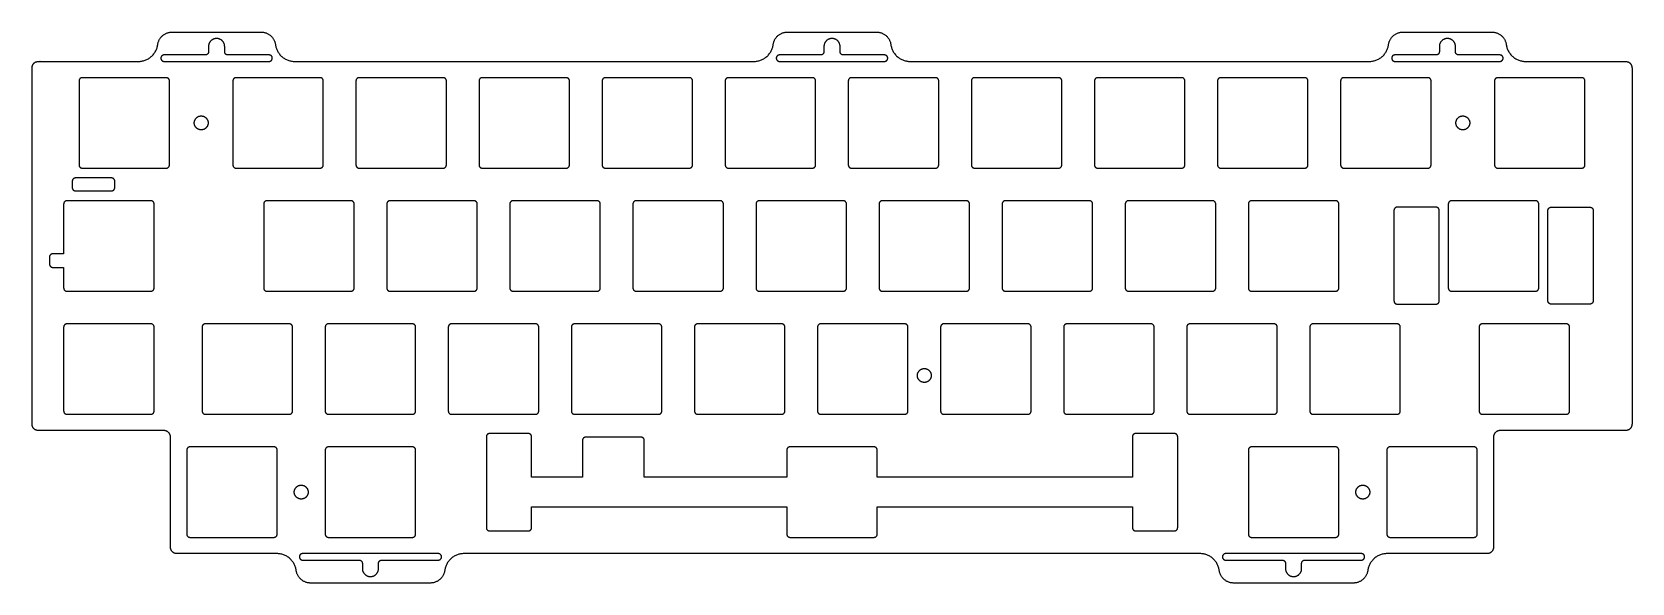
# Model space of a CAD drawing. Header units: millimetres. Extents: x -2342 to -2095, y -150 to -64.
import ezdxf

# ---------------------------------------------------------------- set-up
doc = ezdxf.new("R2010")
doc.units = ezdxf.units.MM
doc.layers.add('默认', color=7, linetype='Continuous', true_color=0xffffff)

msp = doc.modelspace()

# ---------------------------------------------------------------- linework, layer by layer
at = {"layer": '默认'}
for p, q in [((-2336.09, -87.37), (-2336.09, -88.37)), ((-2330.01, -86.87), (-2335.59, -86.87)), ((-2335.59, -88.87), (-2330.01, -88.87)), ((-2329.51, -88.37), (-2329.51, -87.37)), ((-2338.56, -98.61), (-2339.11, -98.61)), ((-2337.42, -98.61), (-2338.56, -98.61)), ((-2339.61, -99.11), (-2339.61, -100.21)), ((-2339.11, -100.71), (-2338.56, -100.71)), ((-2338.56, -100.71), (-2337.42, -100.71))]:
    msp.add_line(p, q, dxfattribs=at)
for points in [[(-2257.13, -127.5), (-2257.13, -133.2), (-2265, -133.2)], [(-2248.05, -127), (-2256.63, -127)], [(-2225.5, -133.2), (-2247.55, -133.2), (-2247.55, -127.5)], [(-2172, -133.2), (-2211.5, -133.2)], [(-2265, -137.8), (-2225.5, -137.8)], [(-2211.5, -137.8), (-2172, -137.8)]]:
    msp.add_lwpolyline(points, dxfattribs=at)
for points, weights in [([(-2322.86, -66.23), (-2322.6, -64.28), (-2320.63, -64.28)], [1, 0.752772652709, 1]), ([(-2306.87, -64.28), (-2304.9, -64.28), (-2304.64, -66.23)], [1, 0.752772652709, 1]), ([(-2227.61, -66.23), (-2227.35, -64.28), (-2225.38, -64.28)], [1, 0.752772652709, 1]), ([(-2211.62, -64.28), (-2209.65, -64.28), (-2209.39, -66.23)], [1, 0.752772652709, 1]), ([(-2132.36, -66.23), (-2132.1, -64.28), (-2130.13, -64.28)], [1, 0.752772652709, 1]), ([(-2116.37, -64.28), (-2114.4, -64.28), (-2114.14, -66.23)], [1, 0.752772652709, 1]), ([(-2325.84, -68.83), (-2323.21, -68.83), (-2322.86, -66.23)], [1, 0.752772652709, 1]), ([(-2304.64, -66.23), (-2304.29, -68.83), (-2301.66, -68.83)], [1, 0.752772652709, 1]), ([(-2230.59, -68.83), (-2227.96, -68.83), (-2227.61, -66.23)], [1, 0.752772652709, 1]), ([(-2209.39, -66.23), (-2209.04, -68.83), (-2206.41, -68.83)], [1, 0.752772652709, 1]), ([(-2135.34, -68.83), (-2132.71, -68.83), (-2132.36, -66.23)], [1, 0.752772652709, 1]), ([(-2114.14, -66.23), (-2113.79, -68.83), (-2111.16, -68.83)], [1, 0.752772652709, 1]), ([(-2342.32, -69.83), (-2342.32, -68.83), (-2341.32, -68.83)], [1, 0.707106781187, 1]), ([(-2315, -67.33), (-2315, -67.83), (-2315.5, -67.83)], [1, 0.707106781187, 1]), ([(-2312, -67.83), (-2312.5, -67.83), (-2312.5, -67.33)], [1, 0.707106781187, 1]), ([(-2219.75, -67.33), (-2219.75, -67.83), (-2220.25, -67.83)], [1, 0.707106781187, 1]), ([(-2216.75, -67.83), (-2217.25, -67.83), (-2217.25, -67.33)], [1, 0.707106781187, 1]), ([(-2124.5, -67.33), (-2124.5, -67.83), (-2125, -67.83)], [1, 0.707106781186, 1]), ([(-2121.5, -67.83), (-2122, -67.83), (-2122, -67.33)], [1, 0.707106781187, 1]), ([(-2095.68, -68.83), (-2094.68, -68.83), (-2094.68, -69.83)], [1, 0.707106781187, 1]), ([(-2334.54, -71.35), (-2335.04, -71.35), (-2335.04, -71.85)], [1, 0.707106781186, 1]), ([(-2321.04, -71.85), (-2321.04, -71.35), (-2321.54, -71.35)], [1, 0.707106781187, 1]), ([(-2310.73, -71.35), (-2311.23, -71.35), (-2311.23, -71.85)], [1, 0.707106781187, 1]), ([(-2297.23, -71.85), (-2297.23, -71.35), (-2297.73, -71.35)], [1, 0.707106781186, 1]), ([(-2291.68, -71.35), (-2292.18, -71.35), (-2292.18, -71.85)], [1, 0.707106781187, 1]), ([(-2278.18, -71.85), (-2278.18, -71.35), (-2278.68, -71.35)], [1, 0.707106781186, 1]), ([(-2272.63, -71.35), (-2273.13, -71.35), (-2273.13, -71.85)], [1, 0.707106781186, 1]), ([(-2259.13, -71.85), (-2259.13, -71.35), (-2259.63, -71.35)], [1, 0.707106781187, 1]), ([(-2253.58, -71.35), (-2254.08, -71.35), (-2254.08, -71.85)], [1, 0.707106781187, 1]), ([(-2240.08, -71.85), (-2240.08, -71.35), (-2240.58, -71.35)], [1, 0.707106781186, 1]), ([(-2234.53, -71.35), (-2235.03, -71.35), (-2235.03, -71.85)], [1, 0.707106781186, 1]), ([(-2221.03, -71.85), (-2221.03, -71.35), (-2221.53, -71.35)], [1, 0.707106781187, 1]), ([(-2215.48, -71.35), (-2215.98, -71.35), (-2215.98, -71.85)], [1, 0.707106781186, 1]), ([(-2201.98, -71.85), (-2201.98, -71.35), (-2202.48, -71.35)], [1, 0.707106781186, 1]), ([(-2196.43, -71.35), (-2196.93, -71.35), (-2196.93, -71.85)], [1, 0.707106781187, 1]), ([(-2182.93, -71.85), (-2182.93, -71.35), (-2183.43, -71.35)], [1, 0.707106781187, 1]), ([(-2177.38, -71.35), (-2177.88, -71.35), (-2177.88, -71.85)], [1, 0.707106781186, 1]), ([(-2163.88, -71.85), (-2163.88, -71.35), (-2164.38, -71.35)], [1, 0.707106781186, 1]), ([(-2158.33, -71.35), (-2158.83, -71.35), (-2158.83, -71.85)], [1, 0.707106781186, 1]), ([(-2144.83, -71.85), (-2144.83, -71.35), (-2145.33, -71.35)], [1, 0.707106781186, 1]), ([(-2139.28, -71.35), (-2139.78, -71.35), (-2139.78, -71.85)], [1, 0.707106781186, 1]), ([(-2125.78, -71.85), (-2125.78, -71.35), (-2126.28, -71.35)], [1, 0.707106781186, 1]), ([(-2115.46, -71.35), (-2115.96, -71.35), (-2115.96, -71.85)], [1, 0.707106781186, 1]), ([(-2101.96, -71.85), (-2101.96, -71.35), (-2102.46, -71.35)], [1, 0.707106781186, 1]), ([(-2335.04, -84.85), (-2335.04, -85.35), (-2334.54, -85.35)], [1, 0.707106781186, 1]), ([(-2321.54, -85.35), (-2321.04, -85.35), (-2321.04, -84.85)], [1, 0.707106781187, 1]), ([(-2311.23, -84.85), (-2311.23, -85.35), (-2310.73, -85.35)], [1, 0.707106781187, 1]), ([(-2297.73, -85.35), (-2297.23, -85.35), (-2297.23, -84.85)], [1, 0.707106781187, 1]), ([(-2292.18, -84.85), (-2292.18, -85.35), (-2291.68, -85.35)], [1, 0.707106781186, 1]), ([(-2278.68, -85.35), (-2278.18, -85.35), (-2278.18, -84.85)], [1, 0.707106781187, 1]), ([(-2273.13, -84.85), (-2273.13, -85.35), (-2272.63, -85.35)], [1, 0.707106781187, 1]), ([(-2259.63, -85.35), (-2259.13, -85.35), (-2259.13, -84.85)], [1, 0.707106781186, 1]), ([(-2254.08, -84.85), (-2254.08, -85.35), (-2253.58, -85.35)], [1, 0.707106781186, 1]), ([(-2240.58, -85.35), (-2240.08, -85.35), (-2240.08, -84.85)], [1, 0.707106781187, 1]), ([(-2235.03, -84.85), (-2235.03, -85.35), (-2234.53, -85.35)], [1, 0.707106781187, 1]), ([(-2221.53, -85.35), (-2221.03, -85.35), (-2221.03, -84.85)], [1, 0.707106781187, 1]), ([(-2215.98, -84.85), (-2215.98, -85.35), (-2215.48, -85.35)], [1, 0.707106781186, 1]), ([(-2202.48, -85.35), (-2201.98, -85.35), (-2201.98, -84.85)], [1, 0.707106781186, 1]), ([(-2196.93, -84.85), (-2196.93, -85.35), (-2196.43, -85.35)], [1, 0.707106781187, 1]), ([(-2183.43, -85.35), (-2182.93, -85.35), (-2182.93, -84.85)], [1, 0.707106781187, 1]), ([(-2177.88, -84.85), (-2177.88, -85.35), (-2177.38, -85.35)], [1, 0.707106781186, 1]), ([(-2164.38, -85.35), (-2163.88, -85.35), (-2163.88, -84.85)], [1, 0.707106781187, 1]), ([(-2158.83, -84.85), (-2158.83, -85.35), (-2158.33, -85.35)], [1, 0.707106781186, 1]), ([(-2145.33, -85.35), (-2144.83, -85.35), (-2144.83, -84.85)], [1, 0.707106781186, 1]), ([(-2139.78, -84.85), (-2139.78, -85.35), (-2139.28, -85.35)], [1, 0.707106781187, 1]), ([(-2126.28, -85.35), (-2125.78, -85.35), (-2125.78, -84.85)], [1, 0.707106781186, 1]), ([(-2115.96, -84.85), (-2115.96, -85.35), (-2115.46, -85.35)], [1, 0.707106781187, 1]), ([(-2102.46, -85.35), (-2101.96, -85.35), (-2101.96, -84.85)], [1, 0.707106781186, 1]), ([(-2335.59, -86.87), (-2336.09, -86.87), (-2336.09, -87.37)], [1, 0.707106781187, 1]), ([(-2336.09, -88.37), (-2336.09, -88.87), (-2335.59, -88.87)], [1, 0.707106781187, 1]), ([(-2329.51, -87.37), (-2329.51, -86.87), (-2330.01, -86.87)], [1, 0.707106781187, 1]), ([(-2330.01, -88.87), (-2329.51, -88.87), (-2329.51, -88.37)], [1, 0.707106781186, 1]), ([(-2336.92, -90.4), (-2337.42, -90.4), (-2337.42, -90.9)], [1, 0.707106781186, 1]), ([(-2323.42, -90.9), (-2323.42, -90.4), (-2323.92, -90.4)], [1, 0.707106781187, 1]), ([(-2305.96, -90.4), (-2306.46, -90.4), (-2306.46, -90.9)], [1, 0.707106781186, 1]), ([(-2292.46, -90.9), (-2292.46, -90.4), (-2292.96, -90.4)], [1, 0.707106781187, 1]), ([(-2286.91, -90.4), (-2287.41, -90.4), (-2287.41, -90.9)], [1, 0.707106781187, 1]), ([(-2273.41, -90.9), (-2273.41, -90.4), (-2273.91, -90.4)], [1, 0.707106781187, 1]), ([(-2267.86, -90.4), (-2268.36, -90.4), (-2268.36, -90.9)], [1, 0.707106781187, 1]), ([(-2254.36, -90.9), (-2254.36, -90.4), (-2254.86, -90.4)], [1, 0.707106781187, 1]), ([(-2248.81, -90.4), (-2249.31, -90.4), (-2249.31, -90.9)], [1, 0.707106781186, 1]), ([(-2235.31, -90.9), (-2235.31, -90.4), (-2235.81, -90.4)], [1, 0.707106781187, 1]), ([(-2229.76, -90.4), (-2230.26, -90.4), (-2230.26, -90.9)], [1, 0.707106781186, 1]), ([(-2216.26, -90.9), (-2216.26, -90.4), (-2216.76, -90.4)], [1, 0.707106781186, 1]), ([(-2210.71, -90.4), (-2211.21, -90.4), (-2211.21, -90.9)], [1, 0.707106781186, 1]), ([(-2197.21, -90.9), (-2197.21, -90.4), (-2197.71, -90.4)], [1, 0.707106781187, 1]), ([(-2191.66, -90.4), (-2192.16, -90.4), (-2192.16, -90.9)], [1, 0.707106781186, 1]), ([(-2178.16, -90.9), (-2178.16, -90.4), (-2178.66, -90.4)], [1, 0.707106781188, 1]), ([(-2172.61, -90.4), (-2173.11, -90.4), (-2173.11, -90.9)], [1, 0.707106781187, 1]), ([(-2159.11, -90.9), (-2159.11, -90.4), (-2159.61, -90.4)], [1, 0.707106781187, 1]), ([(-2153.56, -90.4), (-2154.06, -90.4), (-2154.06, -90.9)], [1, 0.707106781186, 1]), ([(-2140.06, -90.9), (-2140.06, -90.4), (-2140.56, -90.4)], [1, 0.707106781187, 1]), ([(-2131.02, -91.39), (-2131.52, -91.39), (-2131.52, -91.89)], [1, 0.707106781187, 1]), ([(-2124.52, -91.89), (-2124.52, -91.39), (-2125.02, -91.39)], [1, 0.707106781187, 1]), ([(-2122.61, -90.4), (-2123.11, -90.4), (-2123.11, -90.9)], [1, 0.707106781186, 1]), ([(-2109.11, -90.9), (-2109.11, -90.4), (-2109.61, -90.4)], [1, 0.707106781187, 1]), ([(-2107.69, -91.89), (-2107.69, -91.39), (-2107.19, -91.39)], [1, 0.707106781187, 1]), ([(-2101.19, -91.39), (-2100.69, -91.39), (-2100.69, -91.89)], [1, 0.707106781187, 1]), ([(-2339.11, -98.61), (-2339.61, -98.61), (-2339.61, -99.11)], [1, 0.707106781187, 1]), ([(-2339.61, -100.21), (-2339.61, -100.71), (-2339.11, -100.71)], [1, 0.707106781187, 1]), ([(-2337.42, -103.9), (-2337.42, -104.4), (-2336.92, -104.4)], [1, 0.707106781186, 1]), ([(-2323.92, -104.4), (-2323.42, -104.4), (-2323.42, -103.9)], [1, 0.707106781187, 1]), ([(-2306.46, -103.9), (-2306.46, -104.4), (-2305.96, -104.4)], [1, 0.707106781186, 1]), ([(-2292.96, -104.4), (-2292.46, -104.4), (-2292.46, -103.9)], [1, 0.707106781187, 1]), ([(-2287.41, -103.9), (-2287.41, -104.4), (-2286.91, -104.4)], [1, 0.707106781186, 1]), ([(-2273.91, -104.4), (-2273.41, -104.4), (-2273.41, -103.9)], [1, 0.707106781187, 1]), ([(-2268.36, -103.9), (-2268.36, -104.4), (-2267.86, -104.4)], [1, 0.707106781187, 1]), ([(-2254.86, -104.4), (-2254.36, -104.4), (-2254.36, -103.9)], [1, 0.707106781186, 1]), ([(-2249.31, -103.9), (-2249.31, -104.4), (-2248.81, -104.4)], [1, 0.707106781186, 1]), ([(-2235.81, -104.4), (-2235.31, -104.4), (-2235.31, -103.9)], [1, 0.707106781187, 1]), ([(-2230.26, -103.9), (-2230.26, -104.4), (-2229.76, -104.4)], [1, 0.707106781186, 1]), ([(-2216.76, -104.4), (-2216.26, -104.4), (-2216.26, -103.9)], [1, 0.707106781185, 1]), ([(-2211.21, -103.9), (-2211.21, -104.4), (-2210.71, -104.4)], [1, 0.707106781186, 1]), ([(-2197.71, -104.4), (-2197.21, -104.4), (-2197.21, -103.9)], [1, 0.707106781186, 1]), ([(-2192.16, -103.9), (-2192.16, -104.4), (-2191.66, -104.4)], [1, 0.707106781187, 1]), ([(-2178.66, -104.4), (-2178.16, -104.4), (-2178.16, -103.9)], [1, 0.707106781188, 1]), ([(-2173.11, -103.9), (-2173.11, -104.4), (-2172.61, -104.4)], [1, 0.707106781185, 1]), ([(-2159.61, -104.4), (-2159.11, -104.4), (-2159.11, -103.9)], [1, 0.707106781187, 1]), ([(-2154.06, -103.9), (-2154.06, -104.4), (-2153.56, -104.4)], [1, 0.707106781186, 1]), ([(-2140.56, -104.4), (-2140.06, -104.4), (-2140.06, -103.9)], [1, 0.707106781187, 1]), ([(-2123.11, -103.9), (-2123.11, -104.4), (-2122.61, -104.4)], [1, 0.707106781186, 1]), ([(-2109.61, -104.4), (-2109.11, -104.4), (-2109.11, -103.9)], [1, 0.707106781187, 1]), ([(-2125.02, -106.4), (-2124.52, -106.4), (-2124.52, -105.9)], [1, 0.707106781187, 1]), ([(-2107.19, -106.4), (-2107.69, -106.4), (-2107.69, -105.9)], [1, 0.707106781187, 1]), ([(-2336.92, -109.45), (-2337.42, -109.45), (-2337.42, -109.95)], [1, 0.707106781186, 1]), ([(-2323.42, -109.95), (-2323.42, -109.45), (-2323.92, -109.45)], [1, 0.707106781187, 1]), ([(-2315.49, -109.45), (-2315.99, -109.45), (-2315.99, -109.95)], [1, 0.707106781186, 1]), ([(-2301.99, -109.95), (-2301.99, -109.45), (-2302.49, -109.45)], [1, 0.707106781187, 1]), ([(-2296.44, -109.45), (-2296.94, -109.45), (-2296.94, -109.95)], [1, 0.707106781187, 1]), ([(-2282.94, -109.95), (-2282.94, -109.45), (-2283.44, -109.45)], [1, 0.707106781186, 1]), ([(-2277.39, -109.45), (-2277.89, -109.45), (-2277.89, -109.95)], [1, 0.707106781187, 1]), ([(-2263.89, -109.95), (-2263.89, -109.45), (-2264.39, -109.45)], [1, 0.707106781187, 1]), ([(-2258.34, -109.45), (-2258.84, -109.45), (-2258.84, -109.95)], [1, 0.707106781187, 1]), ([(-2244.84, -109.95), (-2244.84, -109.45), (-2245.34, -109.45)], [1, 0.707106781188, 1]), ([(-2239.29, -109.45), (-2239.79, -109.45), (-2239.79, -109.95)], [1, 0.707106781186, 1]), ([(-2225.79, -109.95), (-2225.79, -109.45), (-2226.29, -109.45)], [1, 0.707106781187, 1]), ([(-2220.24, -109.45), (-2220.74, -109.45), (-2220.74, -109.95)], [1, 0.707106781187, 1]), ([(-2206.74, -109.95), (-2206.74, -109.45), (-2207.24, -109.45)], [1, 0.707106781187, 1]), ([(-2201.19, -109.45), (-2201.69, -109.45), (-2201.69, -109.95)], [1, 0.707106781186, 1]), ([(-2187.69, -109.95), (-2187.69, -109.45), (-2188.19, -109.45)], [1, 0.707106781187, 1]), ([(-2182.14, -109.45), (-2182.64, -109.45), (-2182.64, -109.95)], [1, 0.707106781186, 1]), ([(-2168.64, -109.95), (-2168.64, -109.45), (-2169.14, -109.45)], [1, 0.707106781188, 1]), ([(-2163.09, -109.45), (-2163.59, -109.45), (-2163.59, -109.95)], [1, 0.707106781187, 1]), ([(-2149.59, -109.95), (-2149.59, -109.45), (-2150.09, -109.45)], [1, 0.707106781186, 1]), ([(-2144.04, -109.45), (-2144.54, -109.45), (-2144.54, -109.95)], [1, 0.707106781186, 1]), ([(-2130.54, -109.95), (-2130.54, -109.45), (-2131.04, -109.45)], [1, 0.707106781186, 1]), ([(-2117.84, -109.45), (-2118.34, -109.45), (-2118.34, -109.95)], [1, 0.707106781186, 1]), ([(-2104.34, -109.95), (-2104.34, -109.45), (-2104.84, -109.45)], [1, 0.707106781186, 1]), ([(-2337.42, -122.95), (-2337.42, -123.45), (-2336.92, -123.45)], [1, 0.707106781186, 1]), ([(-2323.92, -123.45), (-2323.42, -123.45), (-2323.42, -122.95)], [1, 0.707106781187, 1]), ([(-2315.99, -122.95), (-2315.99, -123.45), (-2315.49, -123.45)], [1, 0.707106781186, 1]), ([(-2302.49, -123.45), (-2301.99, -123.45), (-2301.99, -122.95)], [1, 0.707106781187, 1]), ([(-2296.94, -122.95), (-2296.94, -123.45), (-2296.44, -123.45)], [1, 0.707106781186, 1]), ([(-2283.44, -123.45), (-2282.94, -123.45), (-2282.94, -122.95)], [1, 0.707106781186, 1]), ([(-2277.89, -122.95), (-2277.89, -123.45), (-2277.39, -123.45)], [1, 0.707106781186, 1]), ([(-2264.39, -123.45), (-2263.89, -123.45), (-2263.89, -122.95)], [1, 0.707106781186, 1]), ([(-2258.84, -122.95), (-2258.84, -123.45), (-2258.34, -123.45)], [1, 0.707106781186, 1]), ([(-2245.34, -123.45), (-2244.84, -123.45), (-2244.84, -122.95)], [1, 0.707106781186, 1]), ([(-2239.79, -122.95), (-2239.79, -123.45), (-2239.29, -123.45)], [1, 0.707106781186, 1]), ([(-2226.29, -123.45), (-2225.79, -123.45), (-2225.79, -122.95)], [1, 0.707106781186, 1]), ([(-2220.74, -122.95), (-2220.74, -123.45), (-2220.24, -123.45)], [1, 0.707106781186, 1]), ([(-2207.24, -123.45), (-2206.74, -123.45), (-2206.74, -122.95)], [1, 0.707106781186, 1]), ([(-2201.69, -122.95), (-2201.69, -123.45), (-2201.19, -123.45)], [1, 0.707106781186, 1]), ([(-2188.19, -123.45), (-2187.69, -123.45), (-2187.69, -122.95)], [1, 0.707106781186, 1]), ([(-2182.64, -122.95), (-2182.64, -123.45), (-2182.14, -123.45)], [1, 0.707106781185, 1]), ([(-2169.14, -123.45), (-2168.64, -123.45), (-2168.64, -122.95)], [1, 0.707106781186, 1]), ([(-2163.59, -122.95), (-2163.59, -123.45), (-2163.09, -123.45)], [1, 0.707106781186, 1]), ([(-2150.09, -123.45), (-2149.59, -123.45), (-2149.59, -122.95)], [1, 0.707106781186, 1]), ([(-2144.54, -122.95), (-2144.54, -123.45), (-2144.04, -123.45)], [1, 0.707106781186, 1]), ([(-2131.04, -123.45), (-2130.54, -123.45), (-2130.54, -122.95)], [1, 0.707106781186, 1]), ([(-2118.34, -122.95), (-2118.34, -123.45), (-2117.84, -123.45)], [1, 0.707106781186, 1]), ([(-2104.84, -123.45), (-2104.34, -123.45), (-2104.34, -122.95)], [1, 0.707106781186, 1]), ([(-2341.32, -125.97), (-2342.32, -125.97), (-2342.32, -124.97)], [1, 0.707106781187, 1]), ([(-2320.89, -126.97), (-2320.89, -125.97), (-2321.89, -125.97)], [1, 0.707106781187, 1]), ([(-2115.11, -125.97), (-2116.11, -125.97), (-2116.11, -126.97)], [1, 0.707106781187, 1]), ([(-2094.68, -124.97), (-2094.68, -125.97), (-2095.68, -125.97)], [1, 0.707106781187, 1]), ([(-2317.87, -128.5), (-2318.37, -128.5), (-2318.37, -129)], [1, 0.707106781186, 1]), ([(-2304.37, -129), (-2304.37, -128.5), (-2304.87, -128.5)], [1, 0.707106781187, 1]), ([(-2296.44, -128.5), (-2296.94, -128.5), (-2296.94, -129)], [1, 0.707106781186, 1]), ([(-2282.94, -129), (-2282.94, -128.5), (-2283.44, -128.5)], [1, 0.707106781187, 1]), ([(-2265, -126.93), (-2265, -126.43), (-2265.5, -126.43)], [1, 0.707106781187, 1]), ([(-2256.63, -127), (-2257.13, -127), (-2257.13, -127.5)], [1, 0.707106781187, 1]), ([(-2247.55, -127.5), (-2247.55, -127), (-2248.05, -127)], [1, 0.707106781187, 1]), ([(-2225, -128.5), (-2225.5, -128.5), (-2225.5, -129)], [1, 0.707106781186, 1]), ([(-2211.5, -129), (-2211.5, -128.5), (-2212, -128.5)], [1, 0.707106781187, 1]), ([(-2165, -126.93), (-2165, -126.43), (-2165.5, -126.43)], [1, 0.707106781187, 1]), ([(-2153.56, -128.5), (-2154.06, -128.5), (-2154.06, -129)], [1, 0.707106781186, 1]), ([(-2140.06, -129), (-2140.06, -128.5), (-2140.56, -128.5)], [1, 0.707106781187, 1]), ([(-2132.13, -128.5), (-2132.63, -128.5), (-2132.63, -129)], [1, 0.707106781186, 1]), ([(-2118.63, -129), (-2118.63, -128.5), (-2119.13, -128.5)], [1, 0.707106781187, 1]), ([(-2272, -141), (-2272, -141.5), (-2271.5, -141.5)], [1, 0.707106781187, 1]), ([(-2265.5, -141.5), (-2265, -141.51), (-2265, -141.01)], [1, 0.707106781187, 1]), ([(-2172, -141), (-2172, -141.5), (-2171.5, -141.5)], [1, 0.707106781187, 1]), ([(-2165.5, -141.5), (-2165, -141.51), (-2165, -141.01)], [1, 0.707106781187, 1]), ([(-2318.37, -142), (-2318.37, -142.5), (-2317.87, -142.5)], [1, 0.707106781186, 1]), ([(-2304.87, -142.5), (-2304.37, -142.5), (-2304.37, -142)], [1, 0.707106781187, 1]), ([(-2296.94, -142), (-2296.94, -142.5), (-2296.44, -142.5)], [1, 0.707106781186, 1]), ([(-2283.44, -142.5), (-2282.94, -142.5), (-2282.94, -142)], [1, 0.707106781187, 1]), ([(-2225.5, -142), (-2225.5, -142.5), (-2225, -142.5)], [1, 0.707106781186, 1]), ([(-2212, -142.5), (-2211.5, -142.5), (-2211.5, -142)], [1, 0.707106781187, 1]), ([(-2154.06, -142), (-2154.06, -142.5), (-2153.56, -142.5)], [1, 0.707106781186, 1]), ([(-2140.56, -142.5), (-2140.06, -142.5), (-2140.06, -142)], [1, 0.707106781187, 1]), ([(-2132.63, -142), (-2132.63, -142.5), (-2132.13, -142.5)], [1, 0.707106781186, 1]), ([(-2119.13, -142.5), (-2118.63, -142.5), (-2118.63, -142)], [1, 0.707106781187, 1]), ([(-2319.89, -145.02), (-2320.89, -145.02), (-2320.89, -144.02)], [1, 0.707106781187, 1]), ([(-2301.43, -147.62), (-2301.78, -145.02), (-2304.41, -145.02)], [1, 0.752772652709, 1]), ([(-2291.69, -146.02), (-2291.19, -146.02), (-2291.19, -146.52)], [1, 0.707106781187, 1]), ([(-2288.69, -146.52), (-2288.69, -146.02), (-2288.19, -146.02)], [1, 0.707106781187, 1]), ([(-2275.47, -145.02), (-2278.09, -145.02), (-2278.44, -147.62)], [1, 0.752772652709, 1]), ([(-2158.56, -147.62), (-2158.91, -145.02), (-2161.53, -145.02)], [1, 0.752772652709, 1]), ([(-2148.81, -146.02), (-2148.31, -146.02), (-2148.31, -146.52)], [1, 0.707106781187, 1]), ([(-2145.81, -146.52), (-2145.81, -146.02), (-2145.31, -146.02)], [1, 0.707106781187, 1]), ([(-2132.6, -145.02), (-2135.22, -145.02), (-2135.57, -147.62)], [1, 0.752772652709, 1]), ([(-2116.11, -144.02), (-2116.11, -145.02), (-2117.11, -145.02)], [1, 0.707106781187, 1]), ([(-2299.2, -149.57), (-2301.17, -149.57), (-2301.43, -147.62)], [1, 0.752772652709, 1]), ([(-2278.44, -147.62), (-2278.71, -149.57), (-2280.67, -149.57)], [1, 0.752772652709, 1]), ([(-2156.33, -149.57), (-2158.3, -149.57), (-2158.56, -147.62)], [1, 0.752772652709, 1]), ([(-2135.57, -147.62), (-2135.83, -149.57), (-2137.8, -149.57)], [1, 0.752772652709, 1])]:
    msp.add_rational_spline(points, weights, degree=2, dxfattribs=at)
for points in [[(-2320.63, -64.28), (-2313.75, -64.28), (-2306.87, -64.28)], [(-2225.38, -64.28), (-2218.5, -64.28), (-2211.62, -64.28)], [(-2130.13, -64.28), (-2123.25, -64.28), (-2116.37, -64.28)], [(-2315, -66.53), (-2315, -66.93), (-2315, -67.33)], [(-2312.5, -67.33), (-2312.5, -66.93), (-2312.5, -66.53)], [(-2219.75, -66.53), (-2219.75, -66.93), (-2219.75, -67.33)], [(-2217.25, -67.33), (-2217.25, -66.93), (-2217.25, -66.53)], [(-2124.5, -66.53), (-2124.5, -66.93), (-2124.5, -67.33)], [(-2122, -67.33), (-2122, -66.93), (-2122, -66.53)], [(-2341.32, -68.83), (-2340.03, -68.83), (-2325.84, -68.83)], [(-2315.5, -67.83), (-2318.69, -67.83), (-2321.87, -67.83)], [(-2321.87, -68.83), (-2313.75, -68.83), (-2305.63, -68.83)], [(-2305.63, -67.83), (-2308.81, -67.83), (-2312, -67.83)], [(-2301.66, -68.83), (-2270.89, -68.83), (-2230.59, -68.83)], [(-2220.25, -67.83), (-2223.44, -67.83), (-2226.62, -67.83)], [(-2226.62, -68.83), (-2218.5, -68.83), (-2210.38, -68.83)], [(-2210.38, -67.83), (-2213.56, -67.83), (-2216.75, -67.83)], [(-2206.41, -68.83), (-2166.15, -68.83), (-2135.34, -68.83)], [(-2125, -67.83), (-2128.19, -67.83), (-2131.37, -67.83)], [(-2131.37, -68.83), (-2123.25, -68.83), (-2115.13, -68.83)], [(-2115.13, -67.83), (-2118.31, -67.83), (-2121.5, -67.83)], [(-2111.16, -68.83), (-2101.97, -68.83), (-2095.68, -68.83)], [(-2342.32, -124.97), (-2342.32, -97.4), (-2342.32, -69.83)], [(-2321.54, -71.35), (-2328.04, -71.35), (-2334.54, -71.35)], [(-2297.73, -71.35), (-2304.23, -71.35), (-2310.73, -71.35)], [(-2278.68, -71.35), (-2285.18, -71.35), (-2291.68, -71.35)], [(-2259.63, -71.35), (-2266.13, -71.35), (-2272.63, -71.35)], [(-2240.58, -71.35), (-2247.08, -71.35), (-2253.58, -71.35)], [(-2221.53, -71.35), (-2228.03, -71.35), (-2234.53, -71.35)], [(-2202.48, -71.35), (-2208.98, -71.35), (-2215.48, -71.35)], [(-2183.43, -71.35), (-2189.93, -71.35), (-2196.43, -71.35)], [(-2164.38, -71.35), (-2170.88, -71.35), (-2177.38, -71.35)], [(-2145.33, -71.35), (-2151.83, -71.35), (-2158.33, -71.35)], [(-2126.28, -71.35), (-2132.78, -71.35), (-2139.28, -71.35)], [(-2102.46, -71.35), (-2108.96, -71.35), (-2115.46, -71.35)], [(-2094.68, -69.83), (-2094.68, -97.4), (-2094.68, -124.97)], [(-2335.04, -71.85), (-2335.04, -78.35), (-2335.04, -84.85)], [(-2321.04, -84.85), (-2321.04, -78.35), (-2321.04, -71.85)], [(-2311.23, -71.85), (-2311.23, -78.35), (-2311.23, -84.85)], [(-2297.23, -84.85), (-2297.23, -78.35), (-2297.23, -71.85)], [(-2292.18, -71.85), (-2292.18, -78.35), (-2292.18, -84.85)], [(-2278.18, -84.85), (-2278.18, -78.35), (-2278.18, -71.85)], [(-2273.13, -71.85), (-2273.13, -78.35), (-2273.13, -84.85)], [(-2259.13, -84.85), (-2259.13, -78.35), (-2259.13, -71.85)], [(-2254.08, -71.85), (-2254.08, -78.35), (-2254.08, -84.85)], [(-2240.08, -84.85), (-2240.08, -78.35), (-2240.08, -71.85)], [(-2235.03, -71.85), (-2235.03, -78.35), (-2235.03, -84.85)], [(-2221.03, -84.85), (-2221.03, -78.35), (-2221.03, -71.85)], [(-2215.98, -71.85), (-2215.98, -78.35), (-2215.98, -84.85)], [(-2201.98, -84.85), (-2201.98, -78.35), (-2201.98, -71.85)], [(-2196.93, -71.85), (-2196.93, -78.35), (-2196.93, -84.85)], [(-2182.93, -84.85), (-2182.93, -78.35), (-2182.93, -71.85)], [(-2177.88, -71.85), (-2177.88, -78.35), (-2177.88, -84.85)], [(-2163.88, -84.85), (-2163.88, -78.35), (-2163.88, -71.85)], [(-2158.83, -71.85), (-2158.83, -78.35), (-2158.83, -84.85)], [(-2144.83, -84.85), (-2144.83, -78.35), (-2144.83, -71.85)], [(-2139.78, -71.85), (-2139.78, -78.35), (-2139.78, -84.85)], [(-2125.78, -84.85), (-2125.78, -78.35), (-2125.78, -71.85)], [(-2115.96, -71.85), (-2115.96, -78.35), (-2115.96, -84.85)], [(-2101.96, -84.85), (-2101.96, -78.35), (-2101.96, -71.85)], [(-2334.54, -85.35), (-2328.04, -85.35), (-2321.54, -85.35)], [(-2310.73, -85.35), (-2304.23, -85.35), (-2297.73, -85.35)], [(-2291.68, -85.35), (-2285.18, -85.35), (-2278.68, -85.35)], [(-2272.63, -85.35), (-2266.13, -85.35), (-2259.63, -85.35)], [(-2253.58, -85.35), (-2247.08, -85.35), (-2240.58, -85.35)], [(-2234.53, -85.35), (-2228.03, -85.35), (-2221.53, -85.35)], [(-2215.48, -85.35), (-2208.98, -85.35), (-2202.48, -85.35)], [(-2196.43, -85.35), (-2189.93, -85.35), (-2183.43, -85.35)], [(-2177.38, -85.35), (-2170.88, -85.35), (-2164.38, -85.35)], [(-2158.33, -85.35), (-2151.83, -85.35), (-2145.33, -85.35)], [(-2139.28, -85.35), (-2132.78, -85.35), (-2126.28, -85.35)], [(-2115.46, -85.35), (-2108.96, -85.35), (-2102.46, -85.35)], [(-2337.42, -90.9), (-2337.42, -94.76), (-2337.42, -98.61)], [(-2323.92, -90.4), (-2329.34, -90.4), (-2336.92, -90.4)], [(-2323.42, -103.9), (-2323.42, -97.4), (-2323.42, -90.9)], [(-2306.46, -90.9), (-2306.46, -97.4), (-2306.46, -103.9)], [(-2292.96, -90.4), (-2299.46, -90.4), (-2305.96, -90.4)], [(-2292.46, -103.9), (-2292.46, -97.4), (-2292.46, -90.9)], [(-2287.41, -90.9), (-2287.41, -97.4), (-2287.41, -103.9)], [(-2273.91, -90.4), (-2280.41, -90.4), (-2286.91, -90.4)], [(-2273.41, -103.9), (-2273.41, -97.4), (-2273.41, -90.9)], [(-2268.36, -90.9), (-2268.36, -97.4), (-2268.36, -103.9)], [(-2254.86, -90.4), (-2261.36, -90.4), (-2267.86, -90.4)], [(-2254.36, -103.9), (-2254.36, -97.4), (-2254.36, -90.9)], [(-2249.31, -90.9), (-2249.31, -97.4), (-2249.31, -103.9)], [(-2235.81, -90.4), (-2242.31, -90.4), (-2248.81, -90.4)], [(-2235.31, -103.9), (-2235.31, -97.4), (-2235.31, -90.9)], [(-2230.26, -90.9), (-2230.26, -97.4), (-2230.26, -103.9)], [(-2216.76, -90.4), (-2223.26, -90.4), (-2229.76, -90.4)], [(-2216.26, -103.9), (-2216.26, -97.4), (-2216.26, -90.9)], [(-2211.21, -90.9), (-2211.21, -97.4), (-2211.21, -103.9)], [(-2197.71, -90.4), (-2204.21, -90.4), (-2210.71, -90.4)], [(-2197.21, -103.9), (-2197.21, -97.4), (-2197.21, -90.9)], [(-2192.16, -90.9), (-2192.16, -97.4), (-2192.16, -103.9)], [(-2178.66, -90.4), (-2185.16, -90.4), (-2191.66, -90.4)], [(-2178.16, -103.9), (-2178.16, -97.4), (-2178.16, -90.9)], [(-2173.11, -90.9), (-2173.11, -97.4), (-2173.11, -103.9)], [(-2159.61, -90.4), (-2166.11, -90.4), (-2172.61, -90.4)], [(-2159.11, -103.9), (-2159.11, -97.4), (-2159.11, -90.9)], [(-2154.06, -90.9), (-2154.06, -97.4), (-2154.06, -103.9)], [(-2140.56, -90.4), (-2147.06, -90.4), (-2153.56, -90.4)], [(-2140.06, -103.9), (-2140.06, -97.4), (-2140.06, -90.9)], [(-2125.02, -91.39), (-2128.02, -91.39), (-2131.02, -91.39)], [(-2123.11, -90.9), (-2123.11, -97.4), (-2123.11, -103.9)], [(-2109.61, -90.4), (-2116.11, -90.4), (-2122.61, -90.4)], [(-2109.11, -103.9), (-2109.11, -97.4), (-2109.11, -90.9)], [(-2107.19, -91.39), (-2104.19, -91.39), (-2101.19, -91.39)], [(-2131.52, -91.89), (-2131.52, -98.88), (-2131.52, -105.87)], [(-2124.52, -105.9), (-2124.52, -98.89), (-2124.52, -91.89)], [(-2107.69, -105.9), (-2107.69, -98.89), (-2107.69, -91.89)], [(-2100.69, -91.89), (-2100.69, -98.88), (-2100.69, -105.87)], [(-2337.42, -100.71), (-2337.42, -102.3), (-2337.42, -103.9)], [(-2336.92, -104.4), (-2329.34, -104.4), (-2323.92, -104.4)], [(-2305.96, -104.4), (-2299.46, -104.4), (-2292.96, -104.4)], [(-2286.91, -104.4), (-2280.41, -104.4), (-2273.91, -104.4)], [(-2267.86, -104.4), (-2261.36, -104.4), (-2254.86, -104.4)], [(-2248.81, -104.4), (-2242.31, -104.4), (-2235.81, -104.4)], [(-2229.76, -104.4), (-2223.26, -104.4), (-2216.76, -104.4)], [(-2210.71, -104.4), (-2204.21, -104.4), (-2197.71, -104.4)], [(-2191.66, -104.4), (-2185.16, -104.4), (-2178.66, -104.4)], [(-2172.61, -104.4), (-2166.11, -104.4), (-2159.61, -104.4)], [(-2153.56, -104.4), (-2147.06, -104.4), (-2140.56, -104.4)], [(-2130.98, -106.4), (-2128, -106.4), (-2125.02, -106.4)], [(-2122.61, -104.4), (-2116.11, -104.4), (-2109.61, -104.4)], [(-2101.23, -106.4), (-2104.21, -106.4), (-2107.19, -106.4)], [(-2337.42, -109.95), (-2337.42, -116.45), (-2337.42, -122.95)], [(-2323.92, -109.45), (-2330.42, -109.45), (-2336.92, -109.45)], [(-2323.42, -122.95), (-2323.42, -116.45), (-2323.42, -109.95)], [(-2315.99, -109.95), (-2315.99, -116.45), (-2315.99, -122.95)], [(-2302.49, -109.45), (-2308.99, -109.45), (-2315.49, -109.45)], [(-2301.99, -122.95), (-2301.99, -116.45), (-2301.99, -109.95)], [(-2296.94, -109.95), (-2296.94, -116.45), (-2296.94, -122.95)], [(-2283.44, -109.45), (-2289.94, -109.45), (-2296.44, -109.45)], [(-2282.94, -122.95), (-2282.94, -116.45), (-2282.94, -109.95)], [(-2277.89, -109.95), (-2277.89, -116.45), (-2277.89, -122.95)], [(-2264.39, -109.45), (-2270.89, -109.45), (-2277.39, -109.45)], [(-2263.89, -122.95), (-2263.89, -116.45), (-2263.89, -109.95)], [(-2258.84, -109.95), (-2258.84, -116.45), (-2258.84, -122.95)], [(-2245.34, -109.45), (-2251.84, -109.45), (-2258.34, -109.45)], [(-2244.84, -122.95), (-2244.84, -116.45), (-2244.84, -109.95)], [(-2239.79, -109.95), (-2239.79, -116.45), (-2239.79, -122.95)], [(-2226.29, -109.45), (-2232.79, -109.45), (-2239.29, -109.45)], [(-2225.79, -122.95), (-2225.79, -116.45), (-2225.79, -109.95)], [(-2220.74, -109.95), (-2220.74, -116.45), (-2220.74, -122.95)], [(-2207.24, -109.45), (-2213.74, -109.45), (-2220.24, -109.45)], [(-2206.74, -122.95), (-2206.74, -116.45), (-2206.74, -109.95)], [(-2201.69, -109.95), (-2201.69, -116.45), (-2201.69, -122.95)], [(-2188.19, -109.45), (-2194.69, -109.45), (-2201.19, -109.45)], [(-2187.69, -122.95), (-2187.69, -116.45), (-2187.69, -109.95)], [(-2182.64, -109.95), (-2182.64, -116.45), (-2182.64, -122.95)], [(-2169.14, -109.45), (-2175.64, -109.45), (-2182.14, -109.45)], [(-2168.64, -122.95), (-2168.64, -116.45), (-2168.64, -109.95)], [(-2163.59, -109.95), (-2163.59, -116.45), (-2163.59, -122.95)], [(-2150.09, -109.45), (-2156.59, -109.45), (-2163.09, -109.45)], [(-2149.59, -122.95), (-2149.59, -116.45), (-2149.59, -109.95)], [(-2144.54, -109.95), (-2144.54, -116.45), (-2144.54, -122.95)], [(-2131.04, -109.45), (-2137.54, -109.45), (-2144.04, -109.45)], [(-2130.54, -122.95), (-2130.54, -116.45), (-2130.54, -109.95)], [(-2118.34, -109.95), (-2118.34, -116.45), (-2118.34, -122.95)], [(-2104.84, -109.45), (-2111.34, -109.45), (-2117.84, -109.45)], [(-2104.34, -122.95), (-2104.34, -116.45), (-2104.34, -109.95)], [(-2336.92, -123.45), (-2330.42, -123.45), (-2323.92, -123.45)], [(-2315.49, -123.45), (-2308.99, -123.45), (-2302.49, -123.45)], [(-2296.44, -123.45), (-2289.94, -123.45), (-2283.44, -123.45)], [(-2277.39, -123.45), (-2270.89, -123.45), (-2264.39, -123.45)], [(-2258.34, -123.45), (-2251.84, -123.45), (-2245.34, -123.45)], [(-2239.29, -123.45), (-2232.79, -123.45), (-2226.29, -123.45)], [(-2220.24, -123.45), (-2213.74, -123.45), (-2207.24, -123.45)], [(-2201.19, -123.45), (-2194.69, -123.45), (-2188.19, -123.45)], [(-2182.14, -123.45), (-2175.64, -123.45), (-2169.14, -123.45)], [(-2163.09, -123.45), (-2156.59, -123.45), (-2150.09, -123.45)], [(-2144.04, -123.45), (-2137.54, -123.45), (-2131.04, -123.45)], [(-2117.84, -123.45), (-2111.34, -123.45), (-2104.84, -123.45)], [(-2321.89, -125.97), (-2331.61, -125.97), (-2341.32, -125.97)], [(-2095.68, -125.97), (-2105.4, -125.97), (-2115.11, -125.97)], [(-2320.89, -144.02), (-2320.89, -135.49), (-2320.89, -126.97)], [(-2304.87, -128.5), (-2311.37, -128.5), (-2317.87, -128.5)], [(-2283.44, -128.5), (-2289.94, -128.5), (-2296.44, -128.5)], [(-2272, -126.96), (-2272, -134.01), (-2272, -141)], [(-2265.5, -126.43), (-2268.48, -126.43), (-2271.46, -126.43)], [(-2265, -133.2), (-2265, -130.07), (-2265, -126.93)], [(-2212, -128.5), (-2218.5, -128.5), (-2225, -128.5)], [(-2172, -126.96), (-2172, -130.08), (-2172, -133.2)], [(-2165.5, -126.43), (-2168.48, -126.43), (-2171.46, -126.43)], [(-2165, -141.01), (-2165, -134), (-2165, -126.93)], [(-2140.56, -128.5), (-2147.06, -128.5), (-2153.56, -128.5)], [(-2119.13, -128.5), (-2125.63, -128.5), (-2132.13, -128.5)], [(-2116.11, -126.97), (-2116.11, -135.49), (-2116.11, -144.02)], [(-2318.37, -129), (-2318.37, -135.5), (-2318.37, -142)], [(-2304.37, -142), (-2304.37, -135.5), (-2304.37, -129)], [(-2296.94, -129), (-2296.94, -135.5), (-2296.94, -142)], [(-2282.94, -142), (-2282.94, -135.5), (-2282.94, -129)], [(-2225.5, -129), (-2225.5, -131.1), (-2225.5, -133.2)], [(-2211.5, -133.2), (-2211.5, -131.1), (-2211.5, -129)], [(-2154.06, -129), (-2154.06, -135.5), (-2154.06, -142)], [(-2140.06, -142), (-2140.06, -135.5), (-2140.06, -129)], [(-2132.63, -129), (-2132.63, -135.5), (-2132.63, -142)], [(-2118.63, -142), (-2118.63, -135.5), (-2118.63, -129)], [(-2265, -141.01), (-2265, -139.4), (-2265, -137.8)], [(-2225.5, -137.8), (-2225.5, -139.9), (-2225.5, -142)], [(-2211.5, -142), (-2211.5, -139.9), (-2211.5, -137.8)], [(-2172, -137.8), (-2172, -139.4), (-2172, -141)], [(-2317.87, -142.5), (-2311.37, -142.5), (-2304.87, -142.5)], [(-2296.44, -142.5), (-2289.94, -142.5), (-2283.44, -142.5)], [(-2271.5, -141.5), (-2268.5, -141.5), (-2265.5, -141.5)], [(-2225, -142.5), (-2218.5, -142.5), (-2212, -142.5)], [(-2171.5, -141.5), (-2168.5, -141.5), (-2165.5, -141.5)], [(-2153.56, -142.5), (-2147.06, -142.5), (-2140.56, -142.5)], [(-2132.13, -142.5), (-2125.63, -142.5), (-2119.13, -142.5)], [(-2304.41, -145.02), (-2312.15, -145.02), (-2319.89, -145.02)], [(-2279.43, -145.02), (-2289.94, -145.02), (-2300.44, -145.02)], [(-2300.44, -146.02), (-2296.06, -146.02), (-2291.69, -146.02)], [(-2288.19, -146.02), (-2283.81, -146.02), (-2279.43, -146.02)], [(-2161.53, -145.02), (-2218.5, -145.02), (-2275.47, -145.02)], [(-2136.56, -145.02), (-2147.06, -145.02), (-2157.57, -145.02)], [(-2157.57, -146.02), (-2153.19, -146.02), (-2148.81, -146.02)], [(-2145.31, -146.02), (-2140.94, -146.02), (-2136.56, -146.02)], [(-2117.11, -145.02), (-2122.65, -145.02), (-2132.6, -145.02)], [(-2291.19, -146.52), (-2291.19, -146.92), (-2291.19, -147.32)], [(-2288.69, -147.32), (-2288.69, -146.92), (-2288.69, -146.52)], [(-2148.31, -146.52), (-2148.31, -146.92), (-2148.31, -147.32)], [(-2145.81, -147.32), (-2145.81, -146.92), (-2145.81, -146.52)], [(-2280.67, -149.57), (-2289.94, -149.57), (-2299.2, -149.57)], [(-2137.8, -149.57), (-2147.06, -149.57), (-2156.33, -149.57)]]:
    msp.add_open_spline(points, degree=2, dxfattribs=at)
for points, weights, knots in [([(-2312.5, -66.53), (-2312.5, -65.28), (-2313.75, -65.28), (-2315, -65.28), (-2315, -66.53)], [1, 0.707106803035, 1.0000000618, 0.707106824884, 1], [-242.193368, -242.193368, -242.193368, -240.229872, -240.229872, -238.266377, -238.266377, -238.266377]), ([(-2217.25, -66.53), (-2217.25, -65.28), (-2218.5, -65.28), (-2219.75, -65.28), (-2219.75, -66.53)], [1, 0.707106803035, 1.0000000618, 0.707106824884, 1], [-147.969501, -147.969501, -147.969501, -146.006006, -146.006006, -144.04251, -144.04251, -144.04251]), ([(-2122, -66.53), (-2122, -65.28), (-2123.25, -65.28), (-2124.5, -65.28), (-2124.5, -66.53)], [1, 0.707106803035, 1.0000000618, 0.707106824884, 1], [-108.885828, -108.885828, -108.885828, -106.922332, -106.922332, -104.958837, -104.958837, -104.958837]), ([(-2321.87, -67.83), (-2322.21, -67.83), (-2322.33, -68.13), (-2322.44, -68.38), (-2322.29, -68.6), (-2322.14, -68.83), (-2321.87, -68.83)], [1, 0.831555271881, 1, 0.881884916812, 1, 0.881884916812, 1], [-230.34508, -230.34508, -230.34508, -229.756186, -229.756186, -229.265235, -229.265235, -228.774284, -228.774284, -228.774284]), ([(-2305.63, -68.83), (-2305.38, -68.83), (-2305.23, -68.63), (-2305.08, -68.44), (-2305.14, -68.2), (-2305.24, -67.83), (-2305.63, -67.83)], [1, 0.898383925084, 1, 0.898383925084, 1, 0.789160246438, 1], [-212.602137, -212.602137, -212.602137, -212.147417, -212.147417, -211.692696, -211.692696, -211.031341, -211.031341, -211.031341]), ([(-2226.62, -67.83), (-2226.96, -67.83), (-2227.08, -68.13), (-2227.19, -68.38), (-2227.04, -68.6), (-2226.89, -68.83), (-2226.62, -68.83)], [1, 0.831555271881, 1, 0.881884916812, 1, 0.881884916812, 1], [-136.121214, -136.121214, -136.121214, -135.532319, -135.532319, -135.041368, -135.041368, -134.550417, -134.550417, -134.550417]), ([(-2210.38, -68.83), (-2210.13, -68.83), (-2209.98, -68.63), (-2209.83, -68.44), (-2209.89, -68.2), (-2209.99, -67.83), (-2210.38, -67.83)], [1, 0.898383925084, 1, 0.898383925084, 1, 0.789160246438, 1], [-118.378271, -118.378271, -118.378271, -117.92355, -117.92355, -117.46883, -117.46883, -116.807474, -116.807474, -116.807474]), ([(-2131.37, -67.83), (-2131.71, -67.83), (-2131.83, -68.13), (-2131.94, -68.38), (-2131.79, -68.6), (-2131.64, -68.83), (-2131.37, -68.83)], [1, 0.831555271881, 1, 0.881884916812, 1, 0.881884916812, 1], [-97.03754, -97.03754, -97.03754, -96.448646, -96.448646, -95.957695, -95.957695, -95.466744, -95.466744, -95.466744]), ([(-2115.13, -68.83), (-2114.88, -68.83), (-2114.73, -68.63), (-2114.58, -68.44), (-2114.64, -68.2), (-2114.74, -67.83), (-2115.13, -67.83)], [1, 0.898383925084, 1, 0.898383925084, 1, 0.789160246438, 1], [-79.294597, -79.294597, -79.294597, -78.839877, -78.839877, -78.385156, -78.385156, -77.723801, -77.723801, -77.723801]), ([(-2315.06, -78.35), (-2315.06, -77.27), (-2316.13, -77.27), (-2317.21, -77.27), (-2317.21, -78.35), (-2317.21, -79.42), (-2316.13, -79.42), (-2315.06, -79.42), (-2315.06, -78.35)], [1, 0.707106781187, 1, 0.707106781187, 1, 0.707106781187, 1, 0.707106781187, 1], [0, 0, 0, 1.688606, 1.688606, 3.377212, 3.377212, 5.065818, 5.065818, 6.754424, 6.754424, 6.754424]), ([(-2119.79, -78.35), (-2119.79, -77.27), (-2120.87, -77.27), (-2121.94, -77.27), (-2121.94, -78.35), (-2121.94, -79.42), (-2120.87, -79.42), (-2119.79, -79.42), (-2119.79, -78.35)], [1, 0.707106781187, 1, 0.707106781187, 1, 0.707106781187, 1, 0.707106781187, 1], [0, 0, 0, 1.688606, 1.688606, 3.377212, 3.377212, 5.065818, 5.065818, 6.754424, 6.754424, 6.754424]), ([(-2131.52, -105.87), (-2131.53, -106.1), (-2131.37, -106.26), (-2131.2, -106.41), (-2130.98, -106.4)], [1, 0.916284998338, 1, 0.916284998338, 1], [1988.6429263, 1988.6429263, 1988.6429263, 1989.0680246, 1989.0680246, 1989.493123, 1989.493123, 1989.493123]), ([(-2100.69, -105.87), (-2100.69, -106.1), (-2100.85, -106.26), (-2101.01, -106.41), (-2101.23, -106.4)], [1, 0.916284998338, 1, 0.916284998338, 1], [1988.6429263, 1988.6429263, 1988.6429263, 1989.0680246, 1989.0680246, 1989.493123, 1989.493123, 1989.493123]), ([(-2203.14, -117.45), (-2203.14, -116.37), (-2204.21, -116.37), (-2205.29, -116.37), (-2205.29, -117.45), (-2205.29, -118.52), (-2204.21, -118.52), (-2203.14, -118.52), (-2203.14, -117.45)], [1, 0.707106781187, 1, 0.707106781187, 1, 0.707106781187, 1, 0.707106781187, 1], [0, 0, 0, 1.688606, 1.688606, 3.377212, 3.377212, 5.065818, 5.065818, 6.754424, 6.754424, 6.754424]), ([(-2271.46, -126.43), (-2271.69, -126.42), (-2271.85, -126.57), (-2272.01, -126.73), (-2272, -126.96)], [1, 0.916284998338, 1, 0.916284998338, 1], [1655.624038, 1655.624038, 1655.624038, 1656.0491364, 1656.0491364, 1656.4742347, 1656.4742347, 1656.4742347]), ([(-2171.46, -126.43), (-2171.69, -126.42), (-2171.85, -126.57), (-2172.01, -126.73), (-2172, -126.96)], [1, 0.916284998338, 1, 0.916284998338, 1], [1736.4269474, 1736.4269474, 1736.4269474, 1736.8520457, 1736.8520457, 1737.2771441, 1737.2771441, 1737.2771441]), ([(-2299.58, -135.5), (-2299.58, -134.42), (-2300.65, -134.42), (-2301.73, -134.42), (-2301.73, -135.5), (-2301.73, -136.57), (-2300.65, -136.57), (-2299.58, -136.57), (-2299.58, -135.5)], [1, 0.707106781187, 1, 0.707106781187, 1, 0.707106781187, 1, 0.707106781187, 1], [0, 0, 0, 1.688606, 1.688606, 3.377212, 3.377212, 5.065818, 5.065818, 6.754424, 6.754424, 6.754424]), ([(-2135.27, -135.5), (-2135.27, -134.42), (-2136.35, -134.42), (-2137.42, -134.42), (-2137.42, -135.5), (-2137.42, -136.57), (-2136.35, -136.57), (-2135.27, -136.57), (-2135.27, -135.5)], [1, 0.707106781187, 1, 0.707106781187, 1, 0.707106781187, 1, 0.707106781187, 1], [0, 0, 0, 1.688606, 1.688606, 3.377212, 3.377212, 5.065818, 5.065818, 6.754424, 6.754424, 6.754424]), ([(-2300.44, -145.02), (-2300.71, -145.02), (-2300.86, -145.24), (-2301.01, -145.46), (-2300.9, -145.71), (-2300.78, -146.02), (-2300.44, -146.02)], [1, 0.881884916812, 1, 0.881884916812, 1, 0.831555271881, 1], [-6.653891, -6.653891, -6.653891, -6.16294, -6.16294, -5.671989, -5.671989, -5.083094, -5.083094, -5.083094]), ([(-2279.43, -146.02), (-2279.05, -146.02), (-2278.95, -145.64), (-2278.89, -145.4), (-2279.04, -145.21), (-2279.19, -145.02), (-2279.43, -145.02)], [1, 0.789160246438, 1, 0.898383925084, 1, 0.898383925084, 1], [-24.396834, -24.396834, -24.396834, -23.735478, -23.735478, -23.280758, -23.280758, -22.826038, -22.826038, -22.826038]), ([(-2157.57, -145.02), (-2157.83, -145.02), (-2157.98, -145.24), (-2158.13, -145.46), (-2158.03, -145.71), (-2157.9, -146.02), (-2157.57, -146.02)], [1, 0.881884916812, 1, 0.881884916812, 1, 0.831555271881, 1], [-45.737564, -45.737564, -45.737564, -45.246613, -45.246613, -44.755663, -44.755663, -44.166768, -44.166768, -44.166768]), ([(-2136.56, -146.02), (-2136.17, -146.02), (-2136.08, -145.64), (-2136.02, -145.4), (-2136.17, -145.21), (-2136.32, -145.02), (-2136.56, -145.02)], [1, 0.789160246438, 1, 0.898383925084, 1, 0.898383925084, 1], [-63.480508, -63.480508, -63.480508, -62.819152, -62.819152, -62.364431, -62.364431, -61.909711, -61.909711, -61.909711]), ([(-2291.19, -147.32), (-2291.19, -148.57), (-2289.94, -148.57), (-2288.69, -148.57), (-2288.69, -147.32)], [1, 0.707106824884, 1.0000000618, 0.707106803035, 1], [2.838202, 2.838202, 2.838202, 4.801698, 4.801698, 6.765193, 6.765193, 6.765193]), ([(-2148.31, -147.32), (-2148.31, -148.57), (-2147.06, -148.57), (-2145.81, -148.57), (-2145.81, -147.32)], [1, 0.707106824884, 1.0000000618, 0.707106803035, 1], [-36.245472, -36.245472, -36.245472, -34.281976, -34.281976, -32.31848, -32.31848, -32.31848])]:
    msp.add_rational_spline(points, weights, degree=2, knots=knots, dxfattribs=at)

doc.saveas('drawing.dxf')
